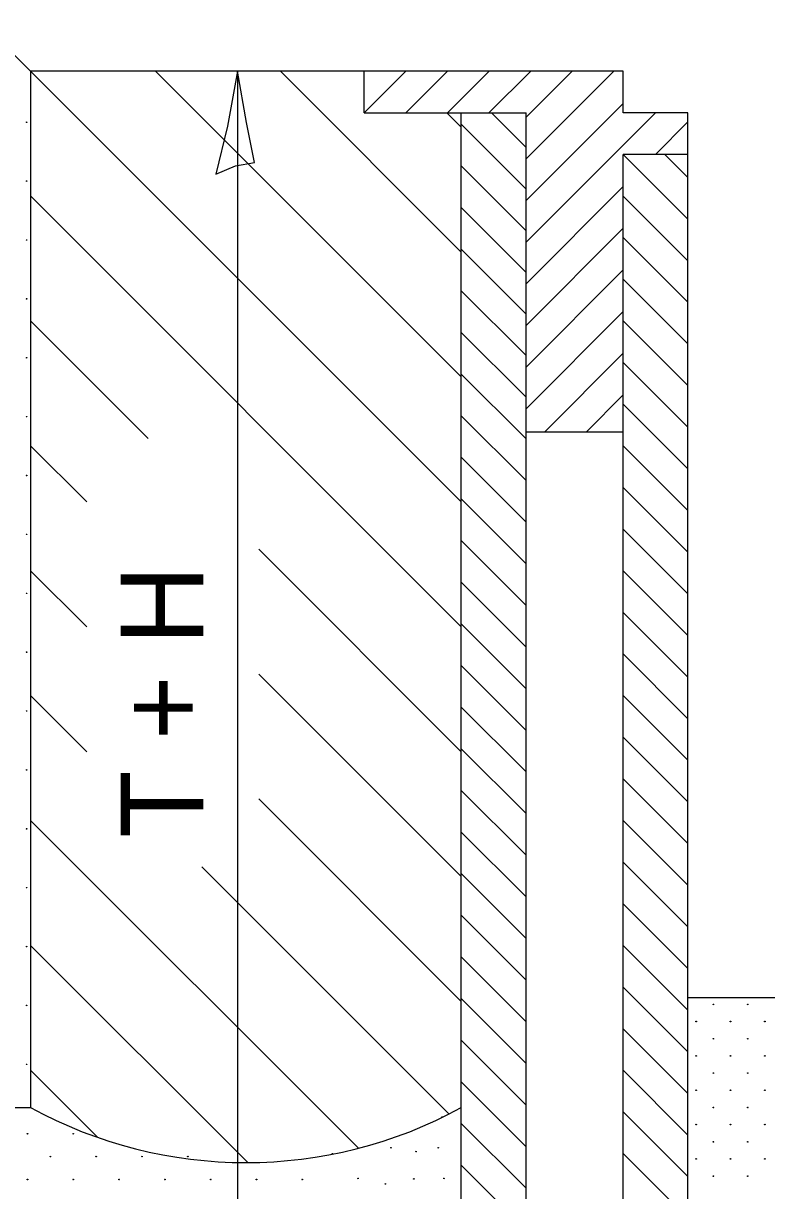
# Model space of a CAD drawing. Extents: x 99977 to 100657, y 99437 to 99877.
# Drawn here: x 100072.48 to 100098.18, y 99557.89 to 99598.25 of the extents above; entities that cross this region are included whole.
import ezdxf

# ---------------------------------------------------------------- set-up
doc = ezdxf.new("R2010")
doc.units = 0
for name, color, linetype in [('Design_PR_Railroad Track', 7, 'Continuous'), ('Design_PR_Roadway Dimensions', 7, 'Continuous'), ('Drainage_PR_Adjustment Items', 7, 'Continuous'), ('Level 18', 7, 'Continuous'), ('Level 21', 7, 'Continuous'), ('Level 43', 7, 'Continuous'), ('Level 8', 7, 'Continuous'), ('Removal_Items', 7, 'Continuous')]:
    doc.layers.add(name, color=color, linetype=linetype)

msp = doc.modelspace()

# ---------------------------------------------------------------- linework, layer by layer
at = {"layer": 'Design_PR_Railroad Track'}
for p, q in [((100089.86, 99593.955), (100088.661, 99595.154)), ((100089.86, 99592.516), (100087.618, 99594.758)), ((100095.455, 99591.48), (100093.219, 99593.716)), ((100095.455, 99592.919), (100094.658, 99593.716)), ((100089.86, 99591.077), (100087.618, 99593.319)), ((100095.455, 99590.041), (100093.219, 99592.277)), ((100089.86, 99589.637), (100087.618, 99591.879)), ((100095.455, 99588.602), (100093.219, 99590.838)), ((100089.86, 99588.198), (100087.618, 99590.44)), ((100095.455, 99587.162), (100093.219, 99589.398)), ((100089.86, 99586.759), (100087.618, 99589.001)), ((100095.455, 99585.723), (100093.219, 99587.959)), ((100089.86, 99585.32), (100087.618, 99587.562)), ((100095.455, 99584.284), (100093.219, 99586.52)), ((100089.86, 99583.881), (100087.618, 99586.123)), ((100095.455, 99582.845), (100093.219, 99585.081)), ((100089.86, 99582.441), (100087.618, 99584.683)), ((100095.455, 99581.405), (100093.219, 99583.641)), ((100089.86, 99581.002), (100087.618, 99583.244)), ((100095.455, 99579.966), (100093.219, 99582.202)), ((100089.86, 99579.563), (100087.618, 99581.805)), ((100095.455, 99578.527), (100093.219, 99580.763)), ((100089.86, 99578.124), (100087.618, 99580.366)), ((100095.455, 99577.088), (100093.219, 99579.324)), ((100089.86, 99576.684), (100087.618, 99578.926)), ((100095.455, 99575.648), (100093.219, 99577.885)), ((100089.86, 99575.245), (100087.618, 99577.487)), ((100095.455, 99574.209), (100093.219, 99576.445)), ((100089.86, 99573.806), (100087.618, 99576.048)), ((100095.455, 99572.77), (100093.219, 99575.006)), ((100089.86, 99572.367), (100087.618, 99574.609)), ((100095.455, 99571.331), (100093.219, 99573.567)), ((100089.86, 99570.928), (100087.618, 99573.17)), ((100095.455, 99569.892), (100093.219, 99572.128)), ((100089.86, 99569.488), (100087.618, 99571.73)), ((100095.455, 99568.452), (100093.219, 99570.688)), ((100089.86, 99568.049), (100087.618, 99570.291)), ((100095.455, 99567.013), (100093.219, 99569.249)), ((100089.86, 99566.61), (100087.618, 99568.852)), ((100095.455, 99565.574), (100093.219, 99567.81)), ((100089.86, 99565.171), (100087.618, 99567.413)), ((100095.455, 99564.135), (100093.219, 99566.371)), ((100089.86, 99563.731), (100087.618, 99565.973)), ((100095.455, 99562.695), (100093.219, 99564.931)), ((100089.86, 99562.292), (100087.618, 99564.534)), ((100095.455, 99561.256), (100093.219, 99563.492)), ((100089.86, 99560.853), (100087.618, 99563.095)), ((100095.455, 99559.817), (100093.219, 99562.053)), ((100089.86, 99559.414), (100087.618, 99561.656)), ((100095.455, 99558.378), (100093.219, 99560.614)), ((100089.86, 99557.974), (100087.618, 99560.216)), ((100095.455, 99556.939), (100093.219, 99559.175)), ((100089.86, 99556.535), (100087.618, 99558.777))]:
    msp.add_line(p, q, dxfattribs=at)
at = {"layer": 'Drainage_PR_Adjustment Items'}
for p, q in [((100087.618, 99581.704), (100072.727, 99596.596)), ((100087.618, 99586.022), (100077.044, 99596.596)), ((100087.618, 99590.34), (100081.362, 99596.596)), ((100087.618, 99594.658), (100087.121, 99595.154)), ((100087.619, 99577.386), (100072.727, 99592.278)), ((100076.787, 99583.9), (100072.727, 99587.96)), ((100074.669, 99581.7), (100072.727, 99583.643)), ((100087.619, 99573.068), (100080.616, 99580.071)), ((100074.669, 99577.382), (100072.727, 99579.325)), ((100087.619, 99568.75), (100080.616, 99575.753)), ((100074.669, 99573.065), (100072.727, 99575.007)), ((100087.619, 99564.432), (100080.616, 99571.435)), ((100084.059, 99559.357), (100072.727, 99570.69)), ((100087.194, 99560.539), (100078.647, 99569.087)), ((100080.234, 99558.864), (100072.727, 99566.372)), ((100075.048, 99559.733), (100072.727, 99562.054))]:
    msp.add_line(p, q, dxfattribs=at)
at = {"layer": 'Level 18'}
for centre in [(100072.588, 99594.828), (100072.588, 99592.793), (100072.588, 99590.757), (100072.588, 99588.722), (100072.588, 99586.686), (100072.588, 99584.651), (100072.588, 99582.615), (100072.588, 99580.58), (100072.588, 99578.544), (100072.588, 99576.509), (100072.588, 99574.473), (100072.588, 99572.438), (100072.588, 99570.402), (100072.588, 99568.367), (100072.588, 99566.331), (100072.588, 99564.296), (100072.588, 99562.261)]:
    msp.add_circle(centre, 0.0096, dxfattribs=at)
at = {"layer": 'Level 21'}
for centre in [(100096.334, 99564.333), (100097.521, 99564.333), (100095.74, 99563.739), (100096.928, 99563.739), (100098.115, 99563.739), (100096.334, 99563.145), (100097.521, 99563.145), (100095.74, 99562.551), (100096.928, 99562.551), (100098.115, 99562.551), (100096.334, 99561.958), (100097.521, 99561.958), (100095.74, 99561.364), (100096.928, 99561.364), (100098.115, 99561.364), (100096.334, 99560.77), (100097.521, 99560.77), (100086.959, 99560.439), (100095.74, 99560.176), (100096.928, 99560.176), (100098.115, 99560.176), (100072.62, 99559.861), (100074.204, 99559.861), (100085.185, 99559.379), (100086.824, 99559.379), (100096.334, 99559.583), (100097.521, 99559.583), (100073.412, 99559.07), (100074.995, 99559.07), (100076.579, 99559.07), (100078.162, 99559.07), (100083.161, 99559.167), (100086.053, 99559.244), (100095.74, 99558.989), (100096.928, 99558.989), (100098.115, 99558.989), (100072.62, 99558.278), (100074.204, 99558.278), (100075.787, 99558.278), (100077.371, 99558.278), (100078.954, 99558.278), (100080.537, 99558.278), (100082.121, 99558.278), (100084.048, 99558.318), (100085.976, 99558.299), (100087.017, 99558.318), (100096.334, 99558.395), (100097.521, 99558.395), (100084.993, 99558.126)]:
    msp.add_circle(centre, 0.0112, dxfattribs=at)
at = {"layer": 'Level 43'}
msp.add_line((100079.878, 99596.595), (100079.878, 99545.225), dxfattribs=at)
msp.add_lwpolyline([(100079.132, 99593.034), (100079.817, 99593.324), (100080.474, 99593.435), (100080.187, 99594.814), (100079.878, 99596.595), (100079.532, 99594.695)], close=True, dxfattribs=at)
at = {"layer": 'Level 8'}
for p, q in [((100072.727, 99596.595), (100071.074, 99598.246)), ((100072.727, 99596.595), (100072.727, 99560.763)), ((100093.22, 99596.595), (100072.727, 99596.595)), ((100084.261, 99595.154), (100084.261, 99596.595)), ((100093.22, 99595.154), (100093.22, 99596.592)), ((100084.261, 99595.154), (100089.86, 99595.154)), ((100087.618, 99545.006), (100087.618, 99595.154)), ((100089.86, 99545.021), (100089.86, 99595.154)), ((100095.456, 99595.154), (100093.22, 99595.154)), ((100095.456, 99593.716), (100095.456, 99595.154)), ((100095.456, 99593.716), (100093.22, 99593.716)), ((100093.22, 99544.888), (100093.22, 99593.716)), ((100095.456, 99545.048), (100095.456, 99593.716)), ((100093.22, 99584.118), (100089.86, 99584.118)), ((100095.456, 99564.568), (100123.365, 99564.568)), ((100051.393, 99560.763), (100072.727, 99560.763))]:
    msp.add_line(p, q, dxfattribs=at)
msp.add_arc((100080.173, 99574.413), 15.549, 241.3869, 298.6131, dxfattribs=at)
at = {"layer": 'Removal_Items'}
for p, q in [((100084.261, 99596.596), (100084.261, 99596.596)), ((100084.261, 99595.157), (100085.7, 99596.596)), ((100085.698, 99595.154), (100087.139, 99596.596)), ((100087.137, 99595.154), (100088.578, 99596.596)), ((100088.576, 99595.154), (100090.018, 99596.596)), ((100089.86, 99594.999), (100091.457, 99596.596)), ((100089.86, 99593.559), (100092.896, 99596.596)), ((100089.86, 99592.12), (100093.219, 99595.48)), ((100089.86, 99590.681), (100094.336, 99595.157)), ((100094.334, 99593.716), (100095.455, 99594.837)), ((100089.86, 99589.242), (100093.219, 99592.601)), ((100089.86, 99587.803), (100093.219, 99591.162)), ((100089.86, 99586.363), (100093.219, 99589.723)), ((100089.86, 99584.924), (100093.219, 99588.284)), ((100090.494, 99584.119), (100093.219, 99586.844)), ((100091.933, 99584.119), (100093.219, 99585.405))]:
    msp.add_line(p, q, dxfattribs=at)

# ---------------------------------------------------------------- texts
at = {"layer": 'Design_PR_Roadway Dimensions'}
msp.add_text('T + H', height=2.85, rotation=90, dxfattribs=at).set_placement((100078.695, 99570.087))

doc.saveas('drawing.dxf')
